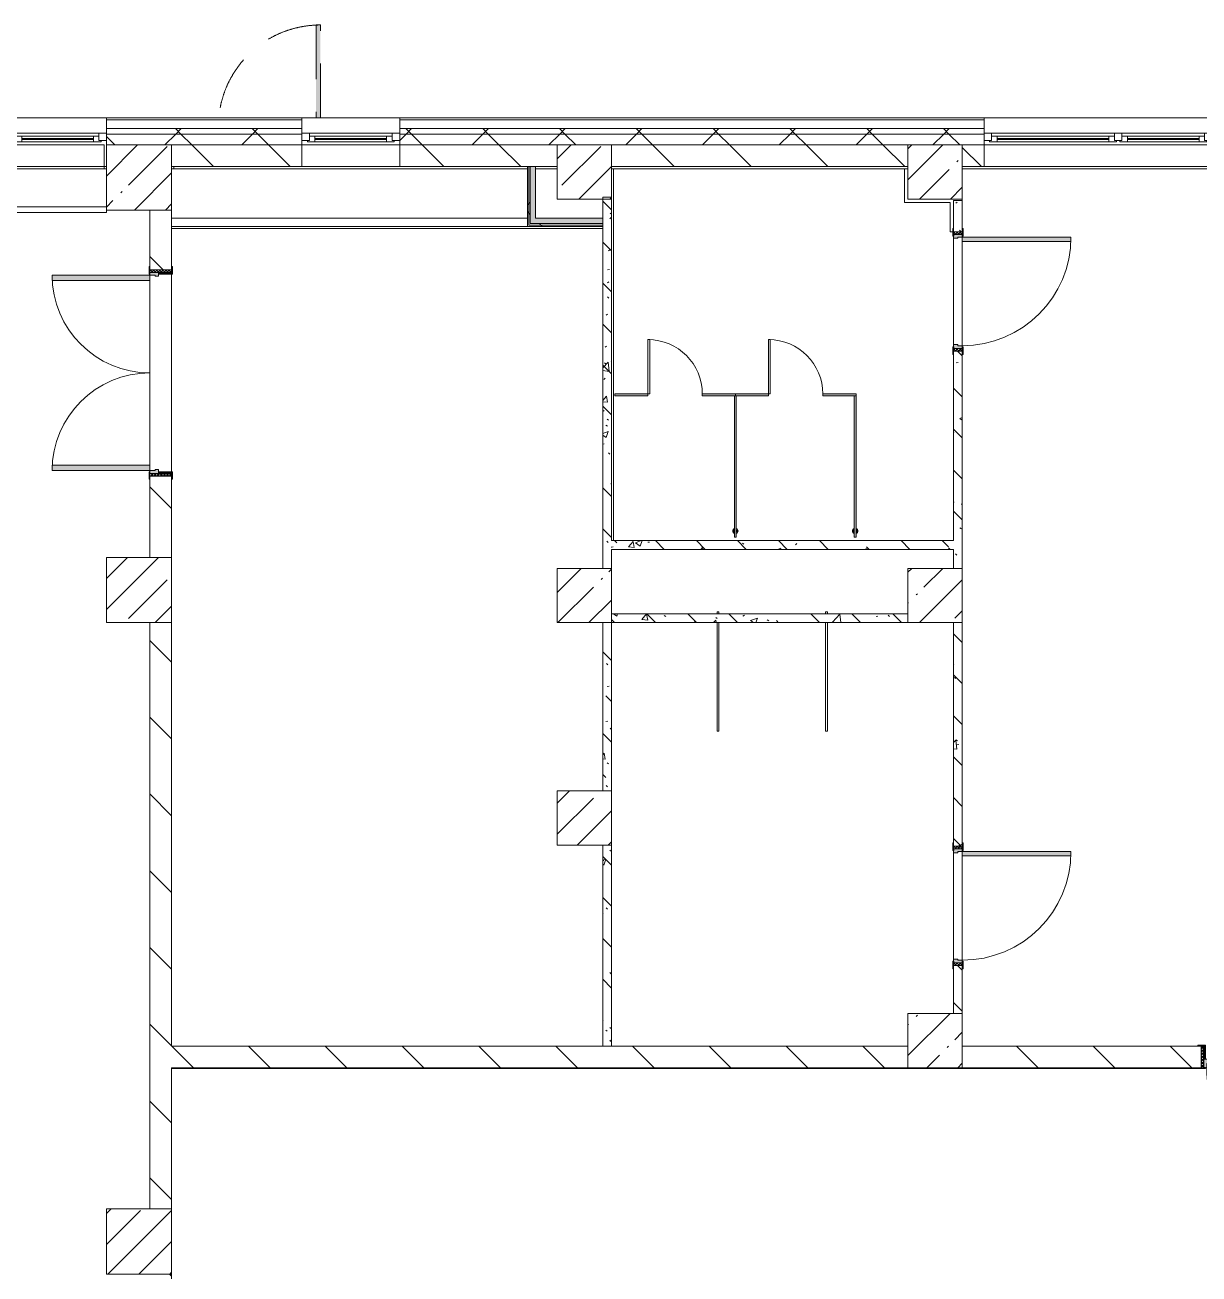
# Model space of a CAD drawing. Header units: millimetres. Extents: x 81548 to 272142, y -8553 to 29000.
# Drawn here: x 210542 to 221351, y 16700 to 28205 of the extents above; entities that cross this region are included whole.
import ezdxf

# ---------------------------------------------------------------- set-up
doc = ezdxf.new("R2010")
doc.units = ezdxf.units.MM
doc.linetypes.add('200_ШТРИХ__ш1_п0_6_', pattern=[800, 500, -300])
for name, color, linetype, lineweight in [('A-DETL-MBND-1', 7, '200_ШТРИХ__ш1_п0_6_', 9), ('A-DOOR', 7, 'Continuous', 5), ('A-GENM-1', 7, 'Continuous', 5), ('A-GLAZ-3', 7, 'Continuous', 5), ('A-WALL', 7, 'Continuous', 9), ('A-WALL-3', 7, 'Continuous', 5), ('I-WALL-4', 7, 'Continuous', 5), ('S-COLS-3', 7, 'Continuous', 5)]:
    doc.layers.add(name, color=color, linetype=linetype, lineweight=lineweight)
for name, color, linetype, lineweight, true_color in [('A-DOOR-2', 7, 'Continuous', 5, 0xe2e2e2), ('A-DOOR-3', 7, 'Continuous', 5, 0xaaaaaa), ('A-DOOR-FRAM-1', 7, 'Continuous', 5, 0xe2e2e2), ('A-DOOR-FRAM-3', 7, 'Continuous', 5, 0xaaaaaa), ('A-FLOR-1', 7, 'Continuous', 5, 0xaaaaaa), ('A-GENM-3', 7, 'Continuous', 5, 0xe2ddcd), ('I-WALL-2', 7, 'Continuous', 5, 0xe7e7e7), ('I-WALL-6', 7, 'Continuous', 5, 0x787878)]:
    doc.layers.add(name, color=color, linetype=linetype, lineweight=lineweight, true_color=true_color)
pattern_1 = [(45, (145131.5, 0), (-285.1231, 285.1231), []), (45, (145416.64, 0), (-285.1231, 285.1231), [504.031, -100.806, 16.764, -84.042])]
pattern_2 = [(135, (145131.5, 0), (-353.5534, -353.5534), [])]
pattern_3 = [(135, (145131.5, 0), (-377.1708, -377.1708), [533.4, -88.9, 17.78, -88.9]), (135, (145131.5, 376.94), (-377.1708, -377.1708), []), (50, (145131.5, 0), (637.6445, -55.7866), [66.675, -733.425]), (355, (145131.5, 0), (-123.3494, 668.699), [53.34, -586.74]), (100.451, (145184.65, -4.65), (514.299, 612.908), [56.665, -623.315]), (46.184, (145131.5, 177.8), (948.7764, -147.15), [100.012, -1100.137]), (96.636, (145210.6, 165.5), (830.909, 865.997), [84.998, -934.973]), (351.184, (145131.5, 177.8), (830.918, 865.988), [80.01, -880.11]), (21, (145220.4, 133.35), (530.6506, -357.9283), [66.675, -733.425]), (326, (145220.4, 133.35), (216.308, 644.6585), [53.34, -586.74]), (71.451, (145264.64, 103.5), (746.9596, 286.7243), [56.665, -623.315]), (37.5, (145131.52, 0), (10.8105, 295.9426), [16.764, -562.864, 16.764, -578.866, -588.962]), (37.5, (145131.52, 0), (10.8105, 295.9426), [-1175.258, 16.764, -572.198]), (7.5, (145131.52, 0), (233.8692, 350.6318), [16.764, -322.834, 16.764, -549.529, -224.472]), (7.5, (145131.52, 0), (233.8692, 350.6318), [-905.891, 16.764, -207.708]), (327.5, (144933.27, 0), (474.5678, -20.0513), [16.764, -205.486, 16.764, -676.656, -920.115]), (327.5, (144933.27, 0), (474.5678, -20.0513), [-915.67, 16.764, -903.351]), (317.5, (144844.37, 0), (518.4522, 88.9934), [16.764, -272.161, 16.764, -443.738, -653.415]), (317.5, (144844.37, 0), (518.4522, 88.9934), [-749.427, 16.764, -636.651])]
pattern_4 = [(45, (145131.5, 0), (-353.5534, 353.5534), []), (135, (145131.5, 0), (-353.5534, -353.5534), [])]
pattern_5 = [(45, (145131.5, 0), (-530.33, 530.33), []), (135, (145131.5, 0), (-530.33, -530.33), [])]

# ---------------------------------------------------------------- blocks, each defined once
blk = doc.blocks.new('BSC_Колонна _Прямоугольная - 600х600-V41-2_10_3_птичка')
at = {"layer": 'S-COLS-3'}
h = blk.add_hatch(dxfattribs=at)
h.set_pattern_fill('FP_62', color=256, style=0, pattern_type=2)
h.set_pattern_definition([(45, (-66460, -17000), (-285.1231, 285.1231), []), (45, (-66174.88, -17000), (-285.1231, 285.1231), [504.031, -100.806, 16.764, -84.042])])
h.paths.add_polyline_path([(-300, -300), (300, -300), (300, 300), (-300, 300), (-300, 6)])
for p, q in [((300, 300), (-300, 300)), ((-300, 300), (-300, -300)), ((300, -300), (300, 300)), ((-300, -300), (300, -300))]:
    blk.add_line(p, q, dxfattribs=at)
blk = doc.blocks.new('BSC_Колонна _Прямоугольная - 500х500-V66-2_10_3_птичка')
at = {"layer": 'S-COLS-3'}
h = blk.add_hatch(dxfattribs=at)
h.set_pattern_fill('FP_90', color=256, style=0, pattern_type=2)
h.set_pattern_definition([(45, (-73790, -22950), (-285.1231, 285.1231), []), (45, (-73504.88, -22950), (-285.1231, 285.1231), [504.031, -100.806, 16.764, -84.042])])
h.paths.add_polyline_path([(-250, -250), (250, -250), (250, 250), (-250, 250), (-250, -160)])
for p, q in [((250, 250), (-250, 250)), ((-250, 250), (-250, -250)), ((250, -250), (250, 250)), ((-250, -250), (250, -250))]:
    blk.add_line(p, q, dxfattribs=at)
blk = doc.blocks.new('BSC_Колонна _Прямоугольная - 500х500-V67-2_10_3_птичка')
at = {"layer": 'S-COLS-3'}
h = blk.add_hatch(dxfattribs=at)
h.set_pattern_fill('FP_91', color=256, style=0, pattern_type=2)
h.set_pattern_definition([(45, (-70560, -22950), (-285.1231, 285.1231), []), (45, (-70274.88, -22950), (-285.1231, 285.1231), [504.031, -100.806, 16.764, -84.042])])
h.paths.add_polyline_path([(-250, -250), (250, -250), (250, 250), (-250, 250), (-250, -160)])
for p, q in [((250, 250), (-250, 250)), ((-250, 250), (-250, -250)), ((250, -250), (250, 250)), ((-250, -250), (250, -250))]:
    blk.add_line(p, q, dxfattribs=at)
blk = doc.blocks.new('110_Дверь_СКБ_1Ст_Внутренняя1 - Д-4 1100x2100h_су мгн-32375332-2_10_3_птичка')
at = {"layer": 'A-DOOR-2'}
h = blk.add_hatch(color=256, dxfattribs=at)
h.paths.add_polyline_path([(512.5, 100), (512.5, 60), (502.5, 60), (502.5, 20), (537.5, 20), (537.5, 100)])
h.paths.add_polyline_path([(-487.5, 100), (-512.5, 100), (-512.5, 20), (-477.5, 20), (-477.5, 60), (-487.5, 60)])
at = {"layer": 'A-DOOR-3'}
h = blk.add_hatch(dxfattribs=at)
h.set_pattern_fill('FP_70', color=256, style=0, pattern_type=2)
h.set_pattern_definition([(135, (1751.41, 164.685), (-14.14214, -14.14214), []), (225, (1751.41, 164.685), (14.14214, -14.14214), [])])
h.paths.add_polyline_path([(562.5, 100), (537.5, 100), (537.5, -100), (562.5, -100)])
at = {"layer": 'A-DOOR-FRAM-1'}
for points in [[(-487.5, 1100), (-487.5, 100), (-447.5, 100), (-447.5, 1100)], [(-567.5, 108), (-567.5, 100), (-497.5, 100), (-497.5, 108)], [(-497.5, 20), (-512.5, 20), (-512.5, -100), (-497.5, -100)], [(592.5, 108), (522.5, 108), (522.5, 100), (592.5, 100)], [(537.5, 20), (522.5, 20), (522.5, -100), (537.5, -100)], [(-567.5, -100), (-567.5, -108), (-497.5, -108), (-497.5, -100)], [(592.5, -100), (522.5, -100), (522.5, -108), (592.5, -108)]]:
    blk.add_hatch(color=256, dxfattribs=at).paths.add_polyline_path(points)
at = {"layer": 'A-DOOR-FRAM-3'}
h = blk.add_hatch(dxfattribs=at)
h.set_pattern_fill('FP_71', color=256, style=0, pattern_type=2)
h.set_pattern_definition([(45, (-371.384, 164.685), (-14.1421, 14.1421), []), (135, (-371.384, 164.685), (-14.1421, -14.1421), [])])
h.paths.add_polyline_path([(-512.5, 100), (-537.5, 100), (-537.5, -100), (-512.5, -100)])
at = {"layer": 'A-DOOR-3'}
for p, q in [((-487.5, 1100), (-487.5, 100)), ((-447.5, 1100), (-487.5, 1100)), ((-447.5, 100), (-447.5, 1100)), ((-487.5, 100), (-447.5, 100))]:
    blk.add_line(p, q, dxfattribs=at)
blk.add_arc((-487.5, 100), 1000, 360, 90, dxfattribs=at)
at = {"layer": 'A-DOOR-FRAM-3'}
for p, q in [((-497.5, 108), (-567.5, 108)), ((-567.5, 108), (-567.5, 100)), ((-567.5, 100), (-497.5, 100)), ((-512.5, 100), (-537.5, 100)), ((-537.5, 100), (-537.5, -100)), ((-487.5, 100), (-512.5, 100)), ((-512.5, 100), (-512.5, 20)), ((-512.5, -100), (-512.5, 100)), ((-497.5, 100), (-512.5, 100)), ((-512.5, 100), (-512.5, 99)), ((-512.5, 99), (-497.5, 99)), ((-512.5, 20), (-477.5, 20)), ((-497.5, 20), (-512.5, 20)), ((-512.5, 20), (-512.5, -100)), ((-497.5, 100), (-497.5, 108)), ((-497.5, 99), (-497.5, 100)), ((-497.5, -100), (-497.5, 20)), ((-487.5, 60), (-487.5, 100)), ((-477.5, 60), (-487.5, 60)), ((-477.5, 20), (-477.5, 60)), ((512.5, 60), (502.5, 60)), ((502.5, 60), (502.5, 20)), ((502.5, 20), (537.5, 20)), ((512.5, 100), (512.5, 60)), ((537.5, 100), (512.5, 100)), ((592.5, 108), (522.5, 108)), ((522.5, 108), (522.5, 100)), ((537.5, 100), (522.5, 100)), ((522.5, 100), (522.5, 99)), ((522.5, 100), (592.5, 100)), ((522.5, 99), (537.5, 99)), ((537.5, 20), (522.5, 20)), ((522.5, 20), (522.5, -100)), ((537.5, 20), (537.5, 100)), ((562.5, 100), (537.5, 100)), ((537.5, 100), (537.5, -100)), ((537.5, 99), (537.5, 100)), ((537.5, -100), (537.5, 20)), ((562.5, -100), (562.5, 100)), ((592.5, 100), (592.5, 108)), ((-497.5, -100), (-567.5, -100)), ((-567.5, -100), (-567.5, -108)), ((-567.5, -108), (-497.5, -108)), ((-537.5, -100), (-512.5, -100)), ((-512.5, -100), (-497.5, -100)), ((-497.5, -108), (-497.5, -100)), ((522.5, -100), (537.5, -100)), ((592.5, -100), (522.5, -100)), ((522.5, -100), (522.5, -108)), ((522.5, -108), (592.5, -108)), ((537.5, -100), (562.5, -100)), ((592.5, -108), (592.5, -100))]:
    blk.add_line(p, q, dxfattribs=at)
blk = doc.blocks.new('110_Дверь_СКБ_1Ст_Внутренняя1 - Д-4 1100x2100h_су мгн-32391219-2_10_3_птичка')
at = {"layer": 'A-DOOR-2'}
h = blk.add_hatch(color=256, dxfattribs=at)
h.paths.add_polyline_path([(537, 40), (512, 40), (512, 0), (502, 0), (502, -40), (537, -40)])
h.paths.add_polyline_path([(-478, 0), (-488, 0), (-488, 40), (-513, 40), (-513, -40), (-478, -40)])
at = {"layer": 'A-DOOR-3'}
h = blk.add_hatch(dxfattribs=at)
h.set_pattern_fill('FP_95', color=256, style=0, pattern_type=2)
h.set_pattern_definition([(135, (1751.41, 104.685), (-14.14214, -14.14214), []), (225, (1751.41, 104.685), (14.14214, -14.14214), [])])
h.paths.add_polyline_path([(562, 40), (537, 40), (537, -40), (562, -40)])
at = {"layer": 'A-DOOR-FRAM-1'}
for points in [[(-448, 40), (-448, 1040), (-488, 1040), (-488, 40)], [(-498, 40), (-498, 48), (-568, 48), (-568, 40)], [(592, 48), (522, 48), (522, 40), (592, 40)], [(-498, -40), (-568, -40), (-568, -48), (-498, -48)], [(592, -48), (592, -40), (522, -40), (522, -48)]]:
    blk.add_hatch(color=256, dxfattribs=at).paths.add_polyline_path(points)
at = {"layer": 'A-DOOR-FRAM-3'}
h = blk.add_hatch(dxfattribs=at)
h.set_pattern_fill('FP_96', color=256, style=0, pattern_type=2)
h.set_pattern_definition([(45, (-371.384, 104.685), (-14.1421, 14.1421), []), (135, (-371.384, 104.685), (-14.1421, -14.1421), [])])
h.paths.add_polyline_path([(-513, 40), (-538, 40), (-538, -40), (-513, -40)])
at = {"layer": 'A-DOOR-3'}
for p, q in [((-488, 1040), (-488, 40)), ((-448, 1040), (-488, 1040)), ((-448, 40), (-448, 1040)), ((-488, 40), (-448, 40))]:
    blk.add_line(p, q, dxfattribs=at)
blk.add_arc((-488, 40), 1000, 360, 90, dxfattribs=at)
at = {"layer": 'A-DOOR-FRAM-3'}
for p, q in [((-498, 48), (-568, 48)), ((-568, 48), (-568, 40)), ((-568, 40), (-498, 40)), ((-513, 40), (-538, 40)), ((-538, 40), (-538, -40)), ((-488, 40), (-513, 40)), ((-513, 40), (-513, -40)), ((-513, -40), (-513, 40)), ((-498, 40), (-513, 40)), ((-513, 40), (-513, 39)), ((-513, 39), (-498, 39)), ((-498, 40), (-498, 48)), ((-498, 39), (-498, 40)), ((-488, 0), (-488, 40)), ((-478, 0), (-488, 0)), ((-478, -40), (-478, 0)), ((512, 0), (502, 0)), ((502, 0), (502, -40)), ((512, 40), (512, 0)), ((537, 40), (512, 40)), ((592, 48), (522, 48)), ((522, 48), (522, 40)), ((537, 40), (522, 40)), ((522, 40), (522, 39)), ((522, 40), (592, 40)), ((522, 39), (537, 39)), ((537, -40), (537, 40)), ((562, 40), (537, 40)), ((537, 40), (537, -40)), ((537, 39), (537, 40)), ((562, -40), (562, 40)), ((592, 40), (592, 48)), ((-498, -40), (-568, -40)), ((-568, -40), (-568, -48)), ((-568, -48), (-498, -48)), ((-538, -40), (-513, -40)), ((-498, -39), (-513, -39)), ((-513, -39), (-513, -40)), ((-513, -40), (-478, -40)), ((-513, -40), (-498, -40)), ((-498, -40), (-498, -39)), ((-498, -48), (-498, -40)), ((502, -40), (537, -40)), ((537, -39), (522, -39)), ((522, -39), (522, -40)), ((522, -40), (537, -40)), ((592, -40), (522, -40)), ((522, -40), (522, -48)), ((522, -48), (592, -48)), ((537, -40), (537, -39)), ((537, -40), (562, -40)), ((592, -48), (592, -40))]:
    blk.add_line(p, q, dxfattribs=at)
blk = doc.blocks.new('131_Сантехническая перегородка - СП-2-V73-2_10_3_птичка')
at = {"layer": 'A-GENM-1'}
for p, q in [((0, 8), (1000, 8)), ((0, 8), (0, -8)), ((1080, 8), (1100, 8)), ((1100, 8), (1100, -8)), ((1000, -8), (0, -8)), ((1100, -8), (1080, -8))]:
    blk.add_line(p, q, dxfattribs=at)
blk = doc.blocks.new('110_Дверь_СКБ_2Ст - Д-10 1800x2100h_Актовый зал EI30-32403870-2_10_3_птичка')
at = {"layer": 'A-DOOR-2'}
for points in [[(-887.5, 1000), (-887.5, 100), (-837.5, 100), (-837.5, 1000)], [(862.5, 100), (912.5, 100), (912.5, 1000), (862.5, 1000)]]:
    blk.add_hatch(color=256, dxfattribs=at).paths.add_polyline_path(points)
h = blk.add_hatch(color=256, dxfattribs=at)
h.paths.add_polyline_path([(-912.5, 100), (-912.5, 20), (-877.5, 20), (-877.5, 50), (-887.5, 50), (-887.5, 100)])
h.paths.add_polyline_path([(902.5, 20), (937.5, 20), (937.5, 100), (912.5, 100), (912.5, 50), (902.5, 50)])
at = {"layer": 'A-DOOR-3'}
h = blk.add_hatch(dxfattribs=at)
h.set_pattern_fill('FP_116', color=256, style=0, pattern_type=2)
h.set_pattern_definition([(135, (1351.41, 164.685), (-14.1421, -14.1421), []), (225, (1351.41, 164.685), (14.1421, -14.1421), [])])
h.paths.add_polyline_path([(937.5, -100), (962.5, -100), (962.5, 100), (937.5, 100)])
at = {"layer": 'A-DOOR-FRAM-1'}
for points in [[(-967.5, 100), (-897.5, 100), (-897.5, 108), (-967.5, 108)], [(-912.5, -100), (-897.5, -100), (-897.5, 20), (-912.5, 20)], [(922.5, 100), (992.5, 100), (992.5, 108), (922.5, 108)], [(922.5, -100), (937.5, -100), (937.5, 20), (922.5, 20)], [(-967.5, -108), (-897.5, -108), (-897.5, -100), (-967.5, -100)], [(922.5, -108), (992.5, -108), (992.5, -100), (922.5, -100)]]:
    blk.add_hatch(color=256, dxfattribs=at).paths.add_polyline_path(points)
at = {"layer": 'A-DOOR-FRAM-3'}
h = blk.add_hatch(dxfattribs=at)
h.set_pattern_fill('FP_117', color=256, style=0, pattern_type=2)
h.set_pattern_definition([(45, (-771.384, 164.685), (-14.1421, 14.1421), []), (135, (-771.384, 164.685), (-14.1421, -14.1421), [])])
h.paths.add_polyline_path([(-937.5, -100), (-912.5, -100), (-912.5, 100), (-937.5, 100)])
at = {"layer": 'A-DOOR-3'}
for p, q in [((-887.5, 1000), (-887.5, 100)), ((-837.5, 1000), (-887.5, 1000)), ((-837.5, 100), (-837.5, 1000)), ((912.5, 1000), (862.5, 1000)), ((862.5, 1000), (862.5, 100)), ((912.5, 100), (912.5, 1000)), ((-887.5, 100), (-837.5, 100)), ((862.5, 100), (912.5, 100))]:
    blk.add_line(p, q, dxfattribs=at)
for centre, start, end in [((-887.5, 100), 0, 90), ((912.5, 100), 90, 180)]:
    blk.add_arc(centre, 900, start, end, dxfattribs=at)
at = {"layer": 'A-DOOR-FRAM-3'}
for p, q in [((-897.5, 108), (-967.5, 108)), ((-967.5, 108), (-967.5, 100)), ((-967.5, 100), (-897.5, 100)), ((-912.5, 100), (-937.5, 100)), ((-937.5, 100), (-937.5, -100)), ((-887.5, 100), (-912.5, 100)), ((-912.5, 100), (-912.5, 20)), ((-912.5, -100), (-912.5, 100)), ((-912.5, 20), (-877.5, 20)), ((-897.5, 20), (-912.5, 20)), ((-912.5, 20), (-912.5, -100)), ((-897.5, 100), (-897.5, 108)), ((-897.5, -100), (-897.5, 20)), ((-887.5, 50), (-887.5, 100)), ((-877.5, 50), (-887.5, 50)), ((-877.5, 20), (-877.5, 50)), ((912.5, 50), (902.5, 50)), ((902.5, 50), (902.5, 20)), ((902.5, 20), (937.5, 20)), ((912.5, 100), (912.5, 50)), ((937.5, 100), (912.5, 100)), ((992.5, 108), (922.5, 108)), ((922.5, 108), (922.5, 100)), ((922.5, 100), (992.5, 100)), ((937.5, 20), (922.5, 20)), ((922.5, 20), (922.5, -100)), ((937.5, 20), (937.5, 100)), ((962.5, 100), (937.5, 100)), ((937.5, 100), (937.5, -100)), ((937.5, -100), (937.5, 20)), ((962.5, -100), (962.5, 100)), ((992.5, 100), (992.5, 108)), ((-897.5, -100), (-967.5, -100)), ((-967.5, -100), (-967.5, -108)), ((-967.5, -108), (-897.5, -108)), ((-937.5, -100), (-912.5, -100)), ((-912.5, -100), (-897.5, -100)), ((-897.5, -108), (-897.5, -100)), ((922.5, -100), (937.5, -100)), ((992.5, -100), (922.5, -100)), ((922.5, -100), (922.5, -108)), ((922.5, -108), (992.5, -108)), ((937.5, -100), (962.5, -100)), ((992.5, -108), (992.5, -100))]:
    blk.add_line(p, q, dxfattribs=at)
blk = doc.blocks.new('BSC_Колонна _Прямоугольная - 500х500-V109-2_10_3_птичка')
at = {"layer": 'S-COLS-3'}
h = blk.add_hatch(dxfattribs=at)
h.set_pattern_fill('FP_127', color=256, style=0, pattern_type=2)
h.set_pattern_definition([(45, (-70560, -20900), (-285.1231, 285.1231), []), (45, (-70274.88, -20900), (-285.1231, 285.1231), [504.031, -100.806, 16.764, -84.042])])
h.paths.add_polyline_path([(-250, -250), (250, -250), (250, 250), (-250, 250)])
for p, q in [((250, 250), (-250, 250)), ((-250, 250), (-250, -250)), ((250, -250), (250, 250)), ((-250, -250), (250, -250))]:
    blk.add_line(p, q, dxfattribs=at)
blk = doc.blocks.new('120_Окно_СКБ_1Ст - 120_Окно_СКБ_1Ст 900х2500_h_-19906774-2_10_3_птичка')
at = {"layer": 'A-GLAZ-3'}
for p, q in [((-450, -75), (-450, -5)), ((-450, -5), (-380, -5)), ((450, -5), (-450, -5)), ((-380, -75), (-450, -75)), ((-450, -75), (-400, -75)), ((-380, -75), (-400, -75)), ((-400, -75), (-400, -85)), ((-400, -85), (400, -85)), ((400, -85), (-400, -85)), ((-380, -5), (-380, -75)), ((380, -35), (-380, -35)), ((-380, -35), (-380, -75)), ((-330, -85), (-330, -35)), ((-330, -55), (330, -55)), ((330, -65), (-330, -65)), ((330, -85), (330, -35)), ((380, -75), (380, -5)), ((380, -5), (450, -5)), ((380, -75), (380, -35)), ((450, -75), (380, -75)), ((400, -75), (380, -75)), ((400, -75), (450, -75)), ((400, -85), (400, -75)), ((450, -5), (450, -75))]:
    blk.add_line(p, q, dxfattribs=at)
blk = doc.blocks.new('120_Окно_СКБ_2Ст - 120_Окно_СКБ_2Ст 2100х2400 _мал створка справа_-19092174-2_10_3_птичка')
at = {"layer": 'A-GLAZ-3'}
for p, q in [((-1050, -75), (-1050, -5)), ((-1050, -5), (-980, -5)), ((1050, -5), (-1050, -5)), ((-980, -75), (-1050, -75)), ((-1050, -75), (-1000, -75)), ((-980, -75), (-1000, -75)), ((-1000, -75), (-1000, -85)), ((-1000, -85), (170, -85)), ((170, -85), (-1000, -85)), ((-980, -5), (-980, -75)), ((150, -35), (-980, -35)), ((-980, -35), (-980, -75)), ((-930, -85), (-930, -35)), ((-930, -55), (100, -55)), ((100, -65), (-930, -65)), ((100, -85), (100, -35)), ((150, -75), (150, -5)), ((150, -5), (220, -5)), ((150, -75), (150, -35)), ((220, -75), (150, -75)), ((170, -75), (150, -75)), ((170, -75), (200, -75)), ((170, -85), (170, -75)), ((220, -75), (200, -75)), ((200, -75), (200, -85)), ((200, -85), (1000, -85)), ((1000, -85), (200, -85)), ((220, -5), (220, -75)), ((980, -35), (220, -35)), ((220, -35), (220, -75)), ((270, -85), (270, -35)), ((270, -55), (930, -55)), ((930, -65), (270, -65)), ((930, -85), (930, -35)), ((980, -75), (980, -5)), ((980, -5), (1050, -5)), ((980, -75), (980, -35)), ((1050, -75), (980, -75)), ((1000, -75), (980, -75)), ((1000, -75), (1050, -75)), ((1000, -85), (1000, -75)), ((1050, -5), (1050, -75))]:
    blk.add_line(p, q, dxfattribs=at)
blk = doc.blocks.new('BSC_Колонна _Прямоугольная - 500х500-V114-2_10_3_птичка')
at = {"layer": 'S-COLS-3'}
h = blk.add_hatch(dxfattribs=at)
h.set_pattern_fill('FP_134', color=256, style=0, pattern_type=2)
h.set_pattern_definition([(45, (-73790, -18850), (-285.1231, 285.1231), []), (45, (-73504.88, -18850), (-285.1231, 285.1231), [504.031, -100.806, 16.764, -84.042])])
h.paths.add_polyline_path([(-250, -250), (250, -250), (250, 250), (-250, 250)])
for p, q in [((250, 250), (-250, 250)), ((-250, 250), (-250, -250)), ((250, -250), (250, 250)), ((-250, -250), (250, -250))]:
    blk.add_line(p, q, dxfattribs=at)
blk = doc.blocks.new('110_Дверь_СКБ_1Ст_Наружная - ДН-2д_л__ Дверь из подвала ЛК _900 мм в свету_ 3300-22851703-2_10_3_птичка')
at = {"layer": 'A-DETL-MBND-1'}
blk.add_hatch(color=256, dxfattribs=at).paths.add_polyline_path([(489.5, 135), (489.5, 990), (449.5, 990), (449.5, 135)])
for p, q in [((489.5, 990), (449.5, 990)), ((449.5, 990), (449.5, 135)), ((489.5, 135), (489.5, 990))]:
    blk.add_line(p, q, dxfattribs=at)
blk.add_arc((489.5, 50), 940, 90, 174.73278, dxfattribs=at)
blk = doc.blocks.new('131_Сантехническая перегородка_Дверь - СД-1-V156-2_10_3_птичка')
at = {"layer": 'A-GENM-3'}
for points in [[(0, -8), (305, -8), (305, 8), (0, 8)], [(805, -8), (1110, -8), (1110, 8), (805, 8)]]:
    blk.add_hatch(color=256, dxfattribs=at).paths.add_polyline_path(points)
at = {"layer": 'A-DOOR'}
for p, q in [((321, 508), (305, 508)), ((305, 8), (305, 508)), ((321, 8), (321, 508)), ((321, 8), (305, 8))]:
    blk.add_line(p, q, dxfattribs=at)
blk.add_arc((305, 8), 500, 360, 90, dxfattribs=at)
at = {"layer": 'A-GENM-1'}
for p, q in [((305, 8), (0, 8)), ((0, 8), (0, -8)), ((305, -8), (305, 8)), ((1110, 8), (805, 8)), ((805, 8), (805, -8)), ((1110, -8), (1110, 8)), ((0, -8), (305, -8)), ((805, -8), (1110, -8))]:
    blk.add_line(p, q, dxfattribs=at)
blk = doc.blocks.new('131_Сантехническая перегородка - СП-4-V162-2_10_3_птичка')
at = {"layer": 'A-GENM-3'}
blk.add_hatch(color=256, dxfattribs=at).paths.add_polyline_path([(1330, 8), (26, 8), (26, -8), (1330, -8)])
at = {"layer": 'A-GENM-1'}
for p, q in [((1330, 8), (26, 8)), ((26, 8), (26, -8)), ((1330, -8), (1330, 8)), ((26, -8), (1330, -8))]:
    blk.add_line(p, q, dxfattribs=at)
at = {"layer": 'A-GENM-1', "flags": 128}
for points in [[(97, 8), (97, 9), (96, 9), (96, 9), (96, 10), (95, 10), (95, 11), (94, 11), (94, 12), (93, 12), (93, 12), (92, 13), (92, 13), (91, 13), (91, 14), (90, 14), (90, 14), (89, 14), (89, 14), (88, 15), (87, 15), (87, 15), (86, 15), (86, 15), (85, 15), (84, 15), (84, 15), (83, 15), (83, 15), (82, 15), (81, 15), (81, 15), (80, 15), (80, 14), (79, 14), (78, 14), (78, 14), (77, 13), (77, 13), (76, 13), (76, 13), (75, 12), (75, 12), (74, 11), (74, 11), (74, 11), (73, 10), (73, 10), (72, 9), (72, 9), (72, 8), (71, 8)], [(71, -8), (72, -9), (72, -9), (72, -9), (73, -10), (73, -10), (74, -11), (74, -11), (75, -12), (75, -12), (76, -12), (76, -13), (77, -13), (77, -13), (78, -14), (78, -14), (79, -14), (79, -14), (80, -14), (80, -15), (81, -15), (82, -15), (82, -15), (83, -15), (83, -15), (84, -15), (85, -15), (85, -15), (86, -15), (86, -15), (87, -15), (88, -15), (88, -15), (89, -14), (89, -14), (90, -14), (90, -14), (91, -13), (92, -13), (92, -13), (93, -13), (93, -12), (94, -12), (94, -11), (94, -11), (95, -11), (95, -10), (96, -10), (96, -9), (96, -9), (97, -8), (97, -8)]]:
    blk.add_lwpolyline(points, dxfattribs=at)
at = {"layer": 'A-GENM-1'}
for radius, start, end in [(24.6, 19.9113, 160.0887), (17.6, 45, 135), (17.6, 45, 135), (15.1, 45, 135), (24.6, 199.9113, 340.0887), (17.6, 225, 315), (17.6, 225, 315), (15.1, 225, 315)]:
    blk.add_arc((84, 0), radius, start, end, dxfattribs=at)
blk = doc.blocks.new('Зашивка приборов отопления29 - Зашивка приборов отопления-33323054-2_10_3_птичка')
at = {"layer": 'A-WALL-3'}
for p, q in [((66780, 26880), (66760, 26880)), ((70036, 26425), (66760, 26425)), ((66760, 26350), (70036, 26350))]:
    blk.add_line(p, q, dxfattribs=at)

msp = doc.modelspace()

# ---------------------------------------------------------------- hatches: boundary and pattern name
at = {"layer": 'A-WALL-3'}
h = msp.add_hatch(dxfattribs=at)
h.set_pattern_fill('FP_55', color=256, style=0, pattern_type=2)
h.set_pattern_definition(pattern_4)
h.paths.add_polyline_path([(229991.5, 27200), (229991.5, 27250), (225481.5, 27250), (225481.5, 27200), (229667.3, 27200)])
h.paths.add_polyline_path([(221774.9, 27200), (222981.5, 27200), (222981.5, 27250), (221471.5, 27250), (221471.5, 27200)])
h.paths.add_polyline_path([(211291.5, 27200), (213091.5, 27200), (213091.5, 27250), (211291.5, 27250)])
h.paths.add_polyline_path([(210391.5, 27200), (210391.5, 27250), (209311.5, 27250), (209311.5, 27200), (210086.7, 27200)])
h.paths.add_polyline_path([(213991.5, 27200), (219371.5, 27200), (219371.5, 27250), (213991.5, 27250)])
h.paths.add_polyline_path([(202276, 27200), (202291.5, 27200), (202291.5, 27250), (201041.4, 27250), (201041.4, 27200), (201347.5, 27200)])
h.paths.add_polyline_path([(204991.5, 27200), (206171.5, 27200), (206171.5, 27250), (204991.5, 27250)])
h.paths.add_polyline_path([(195776.4, 27200), (195891.7, 27200), (195891.7, 27250), (194791.8, 27250), (194791.8, 27200), (194847.8, 27200)])
h.paths.add_polyline_path([(198991.7, 27200), (200141.4, 27200), (200141.4, 27250), (198991.7, 27250)])
h.paths.add_polyline_path([(192638.5, 27200), (193891.8, 27200), (193891.8, 27250), (192638.5, 27250)])
h.paths.add_polyline_path([(189538.5, 27200), (189538.5, 27250), (187141.5, 27250), (187141.5, 27200), (188348.2, 27200)])
h = msp.add_hatch(dxfattribs=at)
h.set_pattern_fill('FP_55', color=256, style=0, pattern_type=2)
h.set_pattern_definition(pattern_4)
h.paths.add_polyline_path([(229991.5, 27100), (229991.5, 27200), (225481.5, 27200), (225481.5, 27100), (229667.3, 27100)])
h.paths.add_polyline_path([(210391.5, 27100), (210391.5, 27200), (209311.5, 27200), (209311.5, 27100), (210086.7, 27100)])
h.paths.add_polyline_path([(213991.5, 27100), (219371.5, 27100), (219371.5, 27200), (213991.5, 27200)])
h.paths.add_polyline_path([(212489.7, 27100), (213091.5, 27100), (213091.5, 27200), (211291.5, 27200), (211291.5, 27100), (211891.5, 27100)])
h.paths.add_polyline_path([(222981.5, 27100), (222981.5, 27200), (221471.5, 27200), (221471.5, 27100), (222703.4, 27100)])
h.paths.add_polyline_path([(202291.5, 27100), (202291.5, 27200), (201041.4, 27200), (201041.4, 27100), (202276, 27100)])
h.paths.add_polyline_path([(205886.7, 27100), (206171.5, 27100), (206171.5, 27200), (204991.5, 27200), (204991.5, 27100), (205525.8, 27100)])
h.paths.add_polyline_path([(199490.4, 27100), (200141.4, 27100), (200141.4, 27200), (198991.7, 27200), (198991.7, 27100)])
h.paths.add_polyline_path([(195891.7, 27100), (195891.7, 27200), (194791.8, 27200), (194791.8, 27100), (195776.4, 27100)])
h.paths.add_polyline_path([(188348.2, 27100), (189538.5, 27100), (189538.5, 27200), (187191.5, 27200), (187191.5, 27100), (187891.5, 27100)])
h.paths.add_polyline_path([(192638.5, 27100), (193891.8, 27100), (193891.8, 27200), (192638.5, 27200)])
at = {"layer": 'I-WALL-2'}
for points in [[(215242.1, 26425), (215242.1, 26900), (215192.1, 26900), (215192.1, 26425)], [(215861.5, 26375), (215861.5, 26425), (215192.1, 26425), (215192.1, 26375), (215275.3, 26375)]]:
    msp.add_hatch(color=256, dxfattribs=at).paths.add_polyline_path(points)
at = {"layer": 'I-WALL-4'}
h = msp.add_hatch(dxfattribs=at)
h.set_pattern_fill('FP_66', color=256, style=0, pattern_type=2)
h.set_pattern_definition(pattern_2)
h.paths.add_polyline_path([(229331.5, 26900), (229331.5, 27100), (226281.5, 27100), (226281.5, 26900), (229232.2, 26900)])
h.paths.add_polyline_path([(225781.5, 26900), (225781.5, 27100), (225481.5, 27100), (225481.5, 26900), (225489, 26900)])
h.paths.add_polyline_path([(215941.5, 26900), (218671.5, 26900), (218671.5, 27100), (215941.5, 27100)])
h.paths.add_polyline_path([(212489.7, 26900), (213091.5, 26900), (213091.5, 27100), (211891.5, 27100), (211891.5, 26900)])
h.paths.add_polyline_path([(215441.5, 26900), (215441.5, 27100), (213991.5, 27100), (213991.5, 26900), (215275.3, 26900)])
h.paths.add_polyline_path([(222981.5, 26900), (222981.5, 27100), (222381.5, 27100), (222381.5, 26900), (222801.5, 26900)])
h.paths.add_polyline_path([(219371.5, 26900), (219371.5, 27100), (219171.5, 27100), (219171.5, 26900)])
h.paths.add_polyline_path([(221881.5, 26900), (221881.5, 27100), (221471.5, 27100), (221471.5, 26900), (221774.9, 26900)])
h.paths.add_polyline_path([(202276, 26900), (202291.5, 26900), (202291.5, 27100), (201041.4, 27100), (201041.4, 26900), (201347.5, 26900)])
h.paths.add_polyline_path([(204991.5, 26900), (206191.5, 26900), (206191.5, 27100), (204991.5, 27100)])
h.paths.add_polyline_path([(199490.4, 26900), (200141.4, 26900), (200141.4, 27100), (198991.7, 27100), (198991.7, 26900)])
h.paths.add_polyline_path([(209596.3, 26900), (210391.5, 26900), (210391.5, 27100), (209291.5, 27100), (209291.5, 26900)])
h.paths.add_polyline_path([(195891.7, 26900), (195891.7, 27100), (195496.3, 27100), (195496.3, 26900), (195776.4, 26900)])
h = msp.add_hatch(dxfattribs=at)
h.set_pattern_fill('FP_167', color=256, style=0, pattern_type=2)
h.set_pattern_definition(pattern_5)
h.paths.add_polyline_path([(215179.6, 26362.5), (215179.6, 26900), (215167.1, 26900), (215167.1, 26362.5)])
h = msp.add_hatch(dxfattribs=at)
h.set_pattern_fill('FP_167', color=256, style=0, pattern_type=2)
h.set_pattern_definition(pattern_5)
h.paths.add_polyline_path([(215192.1, 26375), (215192.1, 26900), (215179.6, 26900), (215179.6, 26375)])
h = msp.add_hatch(dxfattribs=at)
h.set_pattern_fill('FP_66', color=256, style=0, pattern_type=2)
h.set_pattern_definition(pattern_2)
h.paths.add_polyline_path([(211691.5, 12300), (211891.5, 12300), (211891.5, 15175), (211691.5, 15175), (211691.5, 13534.8)])
h.paths.add_polyline_path([(211891.5, 16625), (211891.5, 16700), (211691.5, 16700), (211691.5, 16625)])
h.paths.add_polyline_path([(211691.5, 17300), (211891.5, 17300), (211891.5, 22700), (211691.5, 22700), (211691.5, 18162.4)])
h.paths.add_polyline_path([(211891.5, 23300), (211891.5, 24050), (211691.5, 24050), (211691.5, 23300)])
h.paths.add_polyline_path([(211891.5, 25950), (211891.5, 26500), (211691.5, 26500), (211691.5, 25950)])
h = msp.add_hatch(dxfattribs=at)
h.set_pattern_fill('FP_167', color=256, style=0, pattern_type=2)
h.set_pattern_definition(pattern_5)
h.paths.add_polyline_path([(215861.5, 26350), (215861.5, 26362.5), (215167.1, 26362.5), (215167.1, 26350), (215275.3, 26350)])
h = msp.add_hatch(dxfattribs=at)
h.set_pattern_fill('FP_167', color=256, style=0, pattern_type=2)
h.set_pattern_definition(pattern_5)
h.paths.add_polyline_path([(215861.5, 26362.5), (215861.5, 26375), (215179.6, 26375), (215179.6, 26362.5), (215275.3, 26362.5)])
h = msp.add_hatch(dxfattribs=at)
h.set_pattern_fill('FP_66', color=256, style=0, pattern_type=2)
h.set_pattern_definition(pattern_2)
h.paths.add_polyline_path([(223632, 18600), (223711.5, 18600), (223711.5, 18800), (222471.5, 18800), (222471.5, 18600), (222501.5, 18600)])
h.paths.add_polyline_path([(225311.5, 18600), (229331.5, 18600), (229331.5, 18800), (225311.5, 18800)])
h.paths.add_polyline_path([(221371.5, 18600), (221371.5, 18800), (219171.5, 18800), (219171.5, 18600), (221341.5, 18600)])
h.paths.add_polyline_path([(211891.5, 18600), (218671.5, 18600), (218671.5, 18800), (211891.5, 18800)])
at = {"layer": 'I-WALL-6'}
h = msp.add_hatch(dxfattribs=at)
h.set_pattern_fill('FP_76', color=256, style=0, pattern_type=2)
h.set_pattern_definition(pattern_3)
h.paths.add_polyline_path([(215941.5, 21150), (215937.6, 22700), (215861.5, 22700), (215861.5, 21150)])
h.paths.add_polyline_path([(215935.2, 23200), (215941.5, 23200), (215941.5, 26617.5), (215861.5, 26617.5), (215861.5, 23200), (215932.7, 23200)])
h = msp.add_hatch(dxfattribs=at)
h.set_pattern_fill('FP_76', color=256, style=0, pattern_type=2)
h.set_pattern_definition(pattern_3)
h.paths.add_polyline_path([(219139.1, 19100), (219171.5, 19100), (219171.5, 19540), (219091.5, 19540), (219091.5, 19100)])
h.paths.add_polyline_path([(219171.5, 20640), (219171.5, 22700), (219091.5, 22700), (219091.5, 20640)])
h.paths.add_polyline_path([(219091.5, 23200), (219171.5, 23200), (219171.5, 25200), (219091.5, 25200), (219091.5, 23375)])
h.paths.add_polyline_path([(219171.5, 26300), (219171.5, 26587.5), (219091.5, 26587.5), (219091.5, 26300)])
h = msp.add_hatch(dxfattribs=at)
h.set_pattern_fill('FP_76', color=256, style=0, pattern_type=2)
h.set_pattern_definition(pattern_3)
h.paths.add_polyline_path([(215941.5, 23375), (219091.5, 23375), (219091.5, 23455), (215941.5, 23455)])
h = msp.add_hatch(dxfattribs=at)
h.set_pattern_fill('FP_76', color=256, style=0, pattern_type=2)
h.set_pattern_definition(pattern_3)
h.paths.add_polyline_path([(216203.8, 22700), (218671.5, 22700), (218671.5, 22780), (215941.5, 22780), (215941.5, 22700)])
h = msp.add_hatch(dxfattribs=at)
h.set_pattern_fill('FP_76', color=256, style=0, pattern_type=2)
h.set_pattern_definition(pattern_3)
h.paths.add_polyline_path([(215861.5, 18800), (215941.5, 18800), (215941.5, 20650), (215861.5, 20650), (215861.5, 20476.2)])
at = {"layer": 'S-COLS-3'}
h = msp.add_hatch(dxfattribs=at)
h.set_pattern_fill('FP_63', color=256, style=0, pattern_type=2)
h.set_pattern_definition(pattern_1)
h.paths.add_polyline_path([(211891.5, 26500), (211891.5, 27100), (211291.5, 27100), (211291.5, 26500), (211561.2, 26500)])
h = msp.add_hatch(dxfattribs=at)
h.set_pattern_fill('FP_63', color=256, style=0, pattern_type=2)
h.set_pattern_definition(pattern_1)
h.paths.add_polyline_path([(215441.5, 26600), (215941.5, 26600), (215941.5, 27100), (215441.5, 27100), (215441.5, 26839.2)])
h = msp.add_hatch(dxfattribs=at)
h.set_pattern_fill('FP_63', color=256, style=0, pattern_type=2)
h.set_pattern_definition(pattern_1)
h.paths.add_polyline_path([(218671.5, 26600), (219171.5, 26600), (219171.5, 27100), (218671.5, 27100), (218671.5, 26900)])
h = msp.add_hatch(dxfattribs=at)
h.set_pattern_fill('FP_63', color=256, style=0, pattern_type=2)
h.set_pattern_definition(pattern_1)
h.paths.add_polyline_path([(211891.5, 22700), (211891.5, 23300), (211291.5, 23300), (211291.5, 22700), (211691.5, 22700)])

# ---------------------------------------------------------------- linework, layer by layer
at = {"layer": 'A-FLOR-1'}
for p, q in [((211291.5, 26880), (211271.5, 26880)), ((215961.5, 26880), (215961.5, 23455)), ((218640.5, 26569), (218640.5, 26880)), ((221450.5, 26879), (219171.5, 26879)), ((219171.5, 26600), (219171.5, 26587.5)), ((219060.5, 26569), (218640.5, 26569)), ((219060.5, 26300), (219060.5, 26569)), ((215861.5, 26330), (211891.5, 26330)), ((219083.5, 26300), (219060.5, 26300)), ((221341.5, 18592.9), (211891.5, 18592.9))]:
    msp.add_line(p, q, dxfattribs=at)
at = {"layer": 'A-WALL'}
for p, q in [((213091.5, 27330), (211291.5, 27330)), ((219371.5, 27330), (213991.5, 27330)), ((213091.5, 27250), (211291.5, 27250)), ((213091.5, 27200), (211291.5, 27200)), ((219371.5, 27250), (213991.5, 27250)), ((219371.5, 27200), (213991.5, 27200)), ((213091.5, 27100), (211891.5, 27100)), ((215441.5, 27100), (213991.5, 27100)), ((218671.5, 27100), (215941.5, 27100)), ((219371.5, 27100), (219171.5, 27100)), ((215179.6, 26900), (215179.6, 26362.5)), ((215192.1, 26900), (215192.1, 26375)), ((215179.6, 26362.5), (215861.5, 26362.5)), ((215192.1, 26375), (215861.5, 26375)), ((215861.5, 18800), (215941.5, 18800))]:
    msp.add_line(p, q, dxfattribs=at)
at = {"layer": 'A-WALL-3'}
for p, q in [((221471.5, 27350), (194791.8, 27350)), ((211291.5, 27350), (211291.5, 27100)), ((213091.5, 27100), (213091.5, 27350)), ((213991.5, 27350), (213991.5, 27100)), ((219371.5, 27100), (219371.5, 27350)), ((211291.5, 27100), (211891.5, 27100)), ((215441.5, 27100), (215941.5, 27100)), ((218671.5, 27100), (219171.5, 27100))]:
    msp.add_line(p, q, dxfattribs=at)
at = {"layer": 'I-WALL-4'}
for p, q in [((210391.5, 27100), (211271.5, 27100)), ((211271.5, 26880), (211271.5, 27100)), ((211891.5, 27100), (211891.5, 26900)), ((213091.5, 26900), (213091.5, 27100)), ((213091.5, 27100), (213991.5, 27100)), ((213991.5, 27100), (213991.5, 26900)), ((215441.5, 26900), (215441.5, 27100)), ((215941.5, 27100), (215941.5, 26900)), ((218671.5, 26900), (218671.5, 27100)), ((219171.5, 27100), (219171.5, 26900)), ((219371.5, 26900), (219371.5, 27100)), ((219371.5, 27100), (221471.5, 27100)), ((211291.5, 26900), (195496.3, 26900)), ((211271.5, 26880), (205891.5, 26880)), ((211891.5, 26900), (215441.5, 26900)), ((211911.5, 26900), (211911.5, 26880)), ((215167.7, 26880), (211911.5, 26880)), ((215242.1, 26900), (215167.1, 26900)), ((215167.1, 26900), (215167.1, 26350)), ((215242.1, 26425), (215242.1, 26900)), ((215441.5, 26880), (215242.1, 26880)), ((215941.5, 26900), (218671.5, 26900)), ((218671.5, 26880), (215941.5, 26880)), ((221881.5, 26900), (219171.5, 26900)), ((221472.4, 26880), (219171.5, 26880)), ((215861.5, 26617.5), (215861.5, 23200)), ((215941.5, 26617.5), (215861.5, 26617.5)), ((215941.5, 23455), (215941.5, 26617.5)), ((219091.5, 26587.5), (219091.5, 26330)), ((219171.5, 26587.5), (219091.5, 26587.5)), ((219171.5, 26330), (219171.5, 26587.5)), ((205912.5, 26529), (211291.5, 26529)), ((211292, 26479), (205912.5, 26479)), ((211292, 26500.3), (211292, 26479)), ((211891.5, 26500), (211691.5, 26500)), ((211691.5, 26500), (211691.5, 25980)), ((211891.5, 25980), (211891.5, 26500)), ((215167.1, 26350), (215861.5, 26350)), ((215861.5, 26425), (215242.1, 26425)), ((219091.5, 25260), (219091.5, 26240)), ((219171.5, 26210), (219171.5, 25250)), ((211891.5, 25910), (211891.5, 24090)), ((211691.5, 24150), (211691.5, 25850)), ((219091.5, 25170), (219091.5, 23455)), ((219171.5, 23200), (219171.5, 25170)), ((211691.5, 24020), (211691.5, 23300)), ((211891.5, 23300), (211891.5, 24020)), ((219091.5, 23455), (215941.5, 23455)), ((215941.5, 23375), (219091.5, 23375)), ((215941.5, 23200), (215941.5, 23375)), ((219091.5, 23375), (219091.5, 23200)), ((211691.5, 23300), (211891.5, 23300)), ((218671.5, 22780), (215941.5, 22780)), ((211691.5, 22700), (211691.5, 17300)), ((211891.5, 22700), (211691.5, 22700)), ((211891.5, 18800), (211891.5, 22700)), ((215861.5, 22700), (215861.5, 21150)), ((215941.5, 21150), (215941.5, 22700)), ((215941.5, 22700), (218671.5, 22700)), ((219091.5, 22700), (219091.5, 20670)), ((219171.5, 20670), (219171.5, 22700)), ((215861.5, 20650), (215861.5, 18800)), ((215941.5, 18800), (215941.5, 20650)), ((219091.5, 19600), (219091.5, 20580)), ((219171.5, 20550), (219171.5, 19590)), ((219091.5, 19510), (219091.5, 19100)), ((219171.5, 19100), (219171.5, 19510)), ((215861.5, 18800), (211891.5, 18800)), ((218671.5, 18800), (215941.5, 18800)), ((221341.5, 18800), (219171.5, 18800)), ((211891.5, 17300), (211891.5, 18600)), ((211891.5, 18600), (218671.5, 18600)), ((219171.5, 18600), (221341.5, 18600)), ((211891.5, 16655), (211891.5, 16700))]:
    msp.add_line(p, q, dxfattribs=at)
at = {"layer": 'S-COLS-3'}
for p, q in [((211891.5, 27100), (211291.5, 27100)), ((211291.5, 27100), (211291.5, 26500)), ((211891.5, 26900), (211891.5, 27100)), ((215941.5, 27100), (215441.5, 27100)), ((215441.5, 27100), (215441.5, 26900)), ((215941.5, 26900), (215941.5, 27100)), ((219171.5, 27100), (218671.5, 27100)), ((218671.5, 27100), (218671.5, 26900)), ((219171.5, 26900), (219171.5, 27100)), ((211891.5, 26500), (211891.5, 26900)), ((215441.5, 26900), (215441.5, 26600)), ((215941.5, 26600), (215941.5, 26900)), ((218671.5, 26900), (218671.5, 26600)), ((219171.5, 26600), (219171.5, 26900)), ((215441.5, 26600), (215941.5, 26600)), ((218671.5, 26600), (219171.5, 26600)), ((211291.5, 26500), (211891.5, 26500)), ((211691.5, 23300), (211291.5, 23300)), ((211291.5, 23300), (211291.5, 22700)), ((211891.5, 23300), (211691.5, 23300)), ((211891.5, 22700), (211891.5, 23300)), ((211291.5, 22700), (211691.5, 22700)), ((211691.5, 22700), (211891.5, 22700))]:
    msp.add_line(p, q, dxfattribs=at)

# ---------------------------------------------------------------- block references
at = {"layer": 'A-DETL-MBND-1'}
msp.add_blockref('110_Дверь_СКБ_1Ст_Наружная - ДН-2д_л__ Дверь из подвала ЛК _900 мм в свету_ 3300-22851703-2_10_3_птичка', (212772, 27215), dxfattribs=at)
at = {"layer": 'A-DOOR-3'}
for name, p, rotation in [('110_Дверь_СКБ_1Ст_Внутренняя1 - Д-4 1100x2100h_су мгн-32391219-2_10_3_птичка', (219131.5, 25762.5), 269.9999999999999), ('110_Дверь_СКБ_2Ст - Д-10 1800x2100h_Актовый зал EI30-32403870-2_10_3_птичка', (211791.5, 24987.5), 89.9999999999999), ('110_Дверь_СКБ_1Ст_Внутренняя1 - Д-4 1100x2100h_су мгн-32391219-2_10_3_птичка', (219131.5, 20102.5), 269.9999999999999), ('110_Дверь_СКБ_1Ст_Внутренняя1 - Д-4 1100x2100h_су мгн-32375332-2_10_3_птичка', (221934, 18700), 180)]:
    msp.add_blockref(name, p, dxfattribs=dict(at, rotation=rotation))
at = {"layer": 'A-GENM-1'}
for p in [(215972.5, 24798.5), (217082.9, 24798.5)]:
    msp.add_blockref('131_Сантехническая перегородка_Дверь - СД-1-V156-2_10_3_птичка', p, dxfattribs=at)
for name, p, rotation in [('131_Сантехническая перегородка - СП-4-V162-2_10_3_птичка', (217082.9, 23460.5), 90.00000000001177), ('131_Сантехническая перегородка - СП-4-V162-2_10_3_птичка', (218185.3, 23460.5), 90.00000000001177), ('131_Сантехническая перегородка - СП-2-V73-2_10_3_птичка', (216921.5, 21700), 90.00000000000006), ('131_Сантехническая перегородка - СП-2-V73-2_10_3_птичка', (217921.5, 21700), 90.00000000000006)]:
    msp.add_blockref(name, p, dxfattribs=dict(at, rotation=rotation))
at = {"layer": 'A-GLAZ-3'}
for name, p in [('120_Окно_СКБ_1Ст - 120_Окно_СКБ_1Ст 900х2500_h_-19906774-2_10_3_птичка', (210841.5, 27215)), ('120_Окно_СКБ_1Ст - 120_Окно_СКБ_1Ст 900х2500_h_-19906774-2_10_3_птичка', (213541.5, 27215)), ('120_Окно_СКБ_2Ст - 120_Окно_СКБ_2Ст 2100х2400 _мал створка справа_-19092174-2_10_3_птичка', (220421.5, 27215))]:
    msp.add_blockref(name, p, dxfattribs=at)
at = {"layer": 'A-WALL-3'}
msp.add_blockref('Зашивка приборов отопления29 - Зашивка приборов отопления-33323054-2_10_3_птичка', (145131.5, 0), dxfattribs=at)
at = {"layer": 'S-COLS-3'}
for name, p in [('BSC_Колонна _Прямоугольная - 500х500-V67-2_10_3_птичка', (215691.5, 22950)), ('BSC_Колонна _Прямоугольная - 500х500-V66-2_10_3_птичка', (218921.5, 22950)), ('BSC_Колонна _Прямоугольная - 500х500-V109-2_10_3_птичка', (215691.5, 20900)), ('BSC_Колонна _Прямоугольная - 500х500-V114-2_10_3_птичка', (218921.5, 18850)), ('BSC_Колонна _Прямоугольная - 600х600-V41-2_10_3_птичка', (211591.5, 17000))]:
    msp.add_blockref(name, p, dxfattribs=at)

doc.saveas('drawing.dxf')
